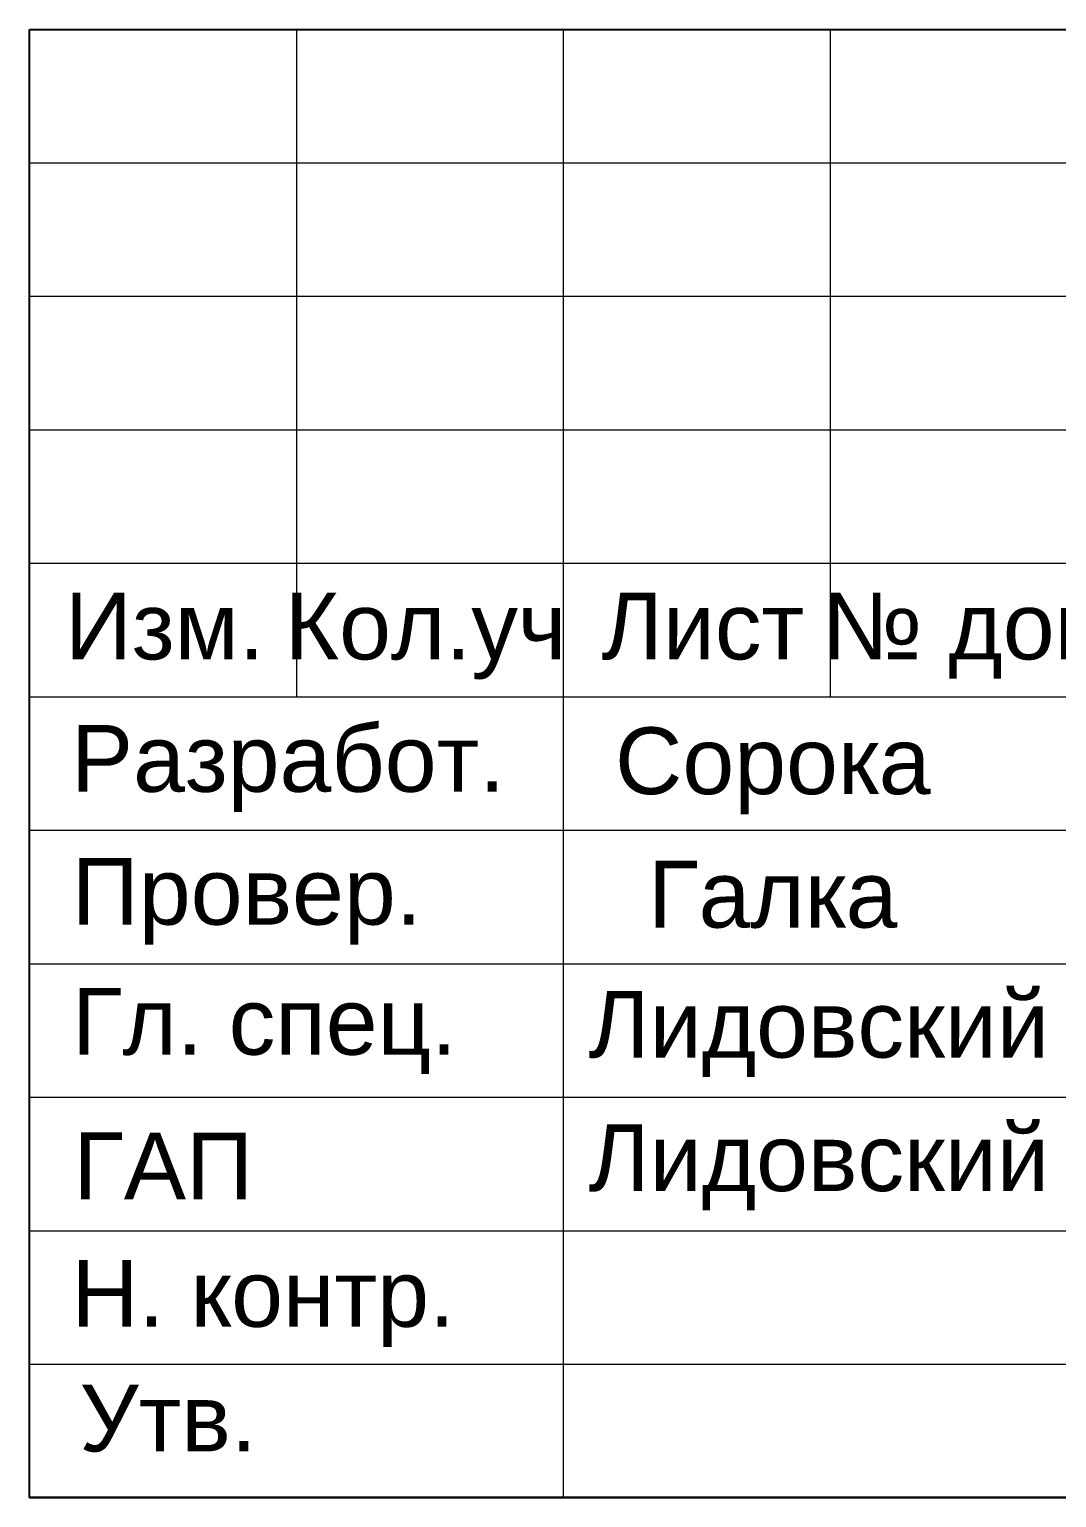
# Model space of a CAD drawing. Header units: metres. Extents: x 0 to 126, y 0 to 57.
# Drawn here: x 107.15 to 111, y 0.5 to 6 of the extents above; entities that cross this region are included whole.
import ezdxf
from ezdxf.enums import TextEntityAlignment as Align

# ---------------------------------------------------------------- set-up
doc = ezdxf.new("R2010")
doc.units = ezdxf.units.M
doc.layers.add('Level 63', color=7, linetype='Continuous', lineweight=0)
doc.layers.add('YOLO_STAMP', color=1, linetype='Continuous')
doc.styles.add('Style-Arial', font='arial.ttf')

msp = doc.modelspace()

# ---------------------------------------------------------------- linework, layer by layer
msp.add_line((107.149771, 0.500471), (125.649771, 0.500471))
at = {"layer": 'Level 63', "color": 7, "linetype": 'Continuous', "lineweight": 13}
for p, q in [((107.149771, 6.000471), (125.649771, 6.000471)), ((107.149771, 6.000471), (107.149771, 0.500471)), ((108.149771, 6.000471), (108.149771, 3.500471)), ((109.149771, 6.000471), (109.149771, 0.500471)), ((110.149771, 6.000471), (110.149771, 3.500471)), ((107.149771, 4.000471), (113.649771, 4.000471)), ((107.149771, 3.500471), (113.649771, 3.500471))]:
    msp.add_line(p, q, dxfattribs=at)
at = {"layer": 'Level 63', "color": 7, "linetype": 'Continuous', "lineweight": 0}
for p, q in [((107.149771, 5.500471), (113.649771, 5.500471)), ((107.149771, 5.000471), (113.649771, 5.000471)), ((107.149771, 4.500471), (113.649771, 4.500471)), ((107.149771, 3.000471), (113.649771, 3.000471)), ((107.149771, 2.500471), (113.649771, 2.500471)), ((107.149771, 2.000471), (113.649771, 2.000471)), ((107.149771, 1.500471), (113.649771, 1.500471)), ((107.149771, 1.000471), (113.649771, 1.000471))]:
    msp.add_line(p, q, dxfattribs=at)
at = {"layer": 'YOLO_STAMP'}
msp.add_lwpolyline([(107.149771, 6.000471), (125.649771, 6.000471), (125.649771, 0.500471), (107.149771, 0.500471)], close=True, dxfattribs=at)

# ---------------------------------------------------------------- texts
at = {"color": 7, "linetype": 'Continuous', "lineweight": 13, "char_height": 0.25, "attachment_point": 2, "line_spacing_factor": 0.6, "style": 'Style-Arial'}
for s, insert in [('Сорока', (109.934418, 3.385758)), ('Галка', (109.934418, 2.885758)), ('Лидовский', (110.106463, 2.398856)), ('Лидовский', (110.106463, 1.898856))]:
    msp.add_mtext(s, dxfattribs=dict(at, insert=insert))
at = {"layer": 'Level 63', "color": 7, "linetype": 'Continuous', "lineweight": 0, "style": 'Style-Arial'}
for s, p in [('Изм.', (107.656819, 3.765481)), ('Кол.уч', (108.634139, 3.765481)), ('Лист', (109.672537, 3.765481)), ('№ док', (110.631438, 3.765481)), ('Разработ.', (108.118717, 3.269519)), ('Провер.', (107.96408, 2.771788)), ('Гл. спец.', (108.030353, 2.284558)), ('ГАП', (107.650965, 1.743055)), ('Н. контр.', (108.025252, 1.265481)), ('Утв.', (107.669304, 0.798672))]:
    msp.add_text(s, height=0.25, dxfattribs=at).set_placement(p, align=Align.MIDDLE_CENTER)

doc.saveas('drawing.dxf')
